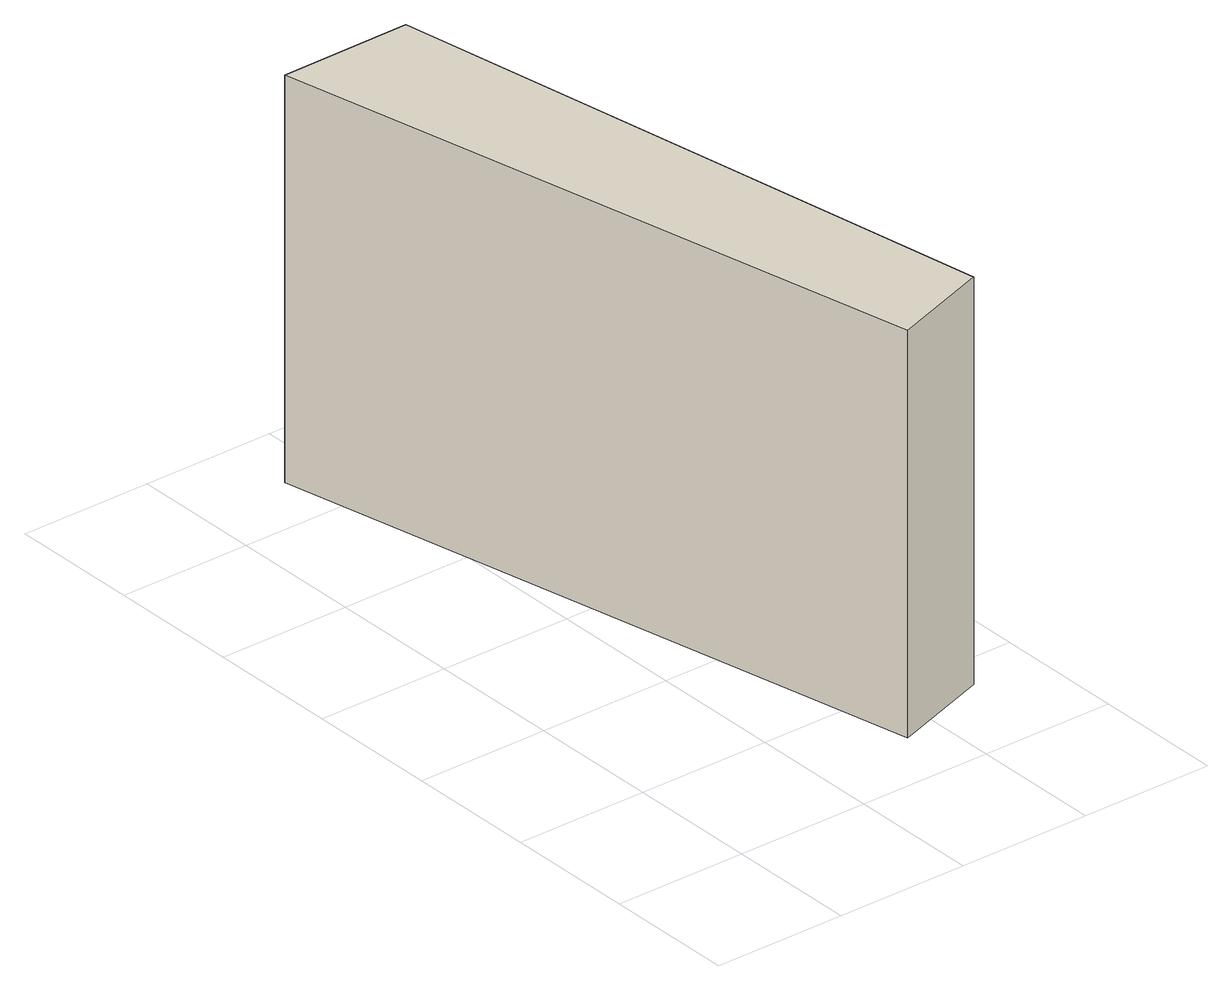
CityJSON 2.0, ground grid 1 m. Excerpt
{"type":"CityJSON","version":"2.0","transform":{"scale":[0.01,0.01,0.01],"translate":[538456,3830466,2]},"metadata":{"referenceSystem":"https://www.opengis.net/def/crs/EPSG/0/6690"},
"CityObjects":{
"building1":{"type":"Building","attributes":{"class":"3003","BuildingDetailAttribute.specifiedBuildingCoverageRate":0.6,"BuildingDetailAttribute.surveyYear":2017,"BuildingTsunamiRiskAttribute.description":"1","BuildingTsunamiRiskAttribute.rank":"2","BuildingTsunamiRiskAttribute.depth":0.81,"BuildingHighTideRiskAttribute.description":"1","BuildingHighTideRiskAttribute.rank":"2","BuildingHighTideRiskAttribute.depth":2,"BuildingIDAttribute.prefecture":"27","BuildingIDAttribute.city":"27125"},"geometry":[{"type":"Solid","lod":"1","boundaries":[[[[0,1,2,3]],[[2,4,5,3]],[[1,6,4,2]],[[0,7,6,1]],[[3,5,7,0]],[[4,6,7,5]]]]}]}
},
"vertices":[
[69,546,81],[169,547,81],[249,73,81],[174,47,81],[249,73,381],[174,47,381],[169,547,381],[69,546,381]
]}
